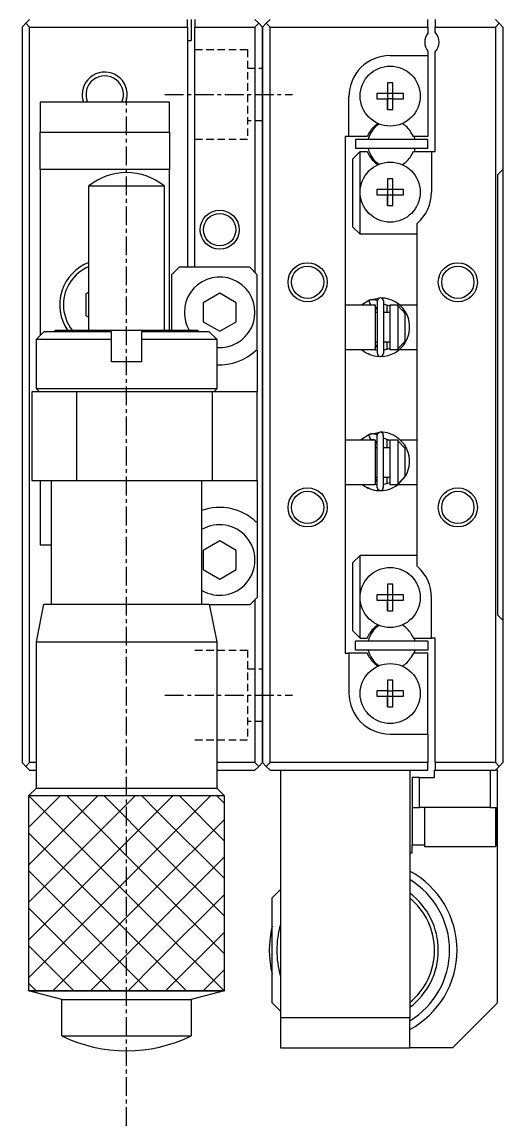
# Model space of a CAD drawing. Extents: x 10 to 347, y 10 to 222.
# Drawn here: x 315 to 347, y 83.8 to 157.3 of the extents above; entities that cross this region are included whole.
import ezdxf

# ---------------------------------------------------------------- set-up
doc = ezdxf.new("R2010")
doc.units = 0
doc.linetypes.add('CENTER', pattern=[2, 1.25, -0.25, 0.25, -0.25])
doc.linetypes.add('DASHED', pattern=[0.75, 0.5, -0.25])
doc.layers.get('0').update_dxf_attribs({"linetype": 'CONTINUOUS'})
doc.layers.add('CENTER', color=1, linetype='CENTER')

msp = doc.modelspace()

# ---------------------------------------------------------------- linework, layer by layer
at = {"color": 7, "linetype": 'CONTINUOUS'}
for p, q in [((315.454, 157.494), (315.204, 157.244)), ((325.954, 156.994), (325.954, 157.494)), ((326.204, 157.494), (326.204, 156.094)), ((326.454, 157.494), (326.454, 156.994)), ((330.704, 157.244), (330.454, 157.494)), ((331.454, 157.494), (331.204, 157.244)), ((341.954, 156.994), (341.954, 157.494)), ((342.454, 157.494), (342.454, 156.994)), ((346.704, 157.244), (346.454, 157.494)), ((314.954, 156.994), (315.204, 157.244)), ((314.954, 156.994), (314.954, 107.994)), ((315.204, 157.244), (315.454, 156.994)), ((315.454, 156.994), (325.954, 156.994)), ((315.454, 107.994), (315.454, 156.994)), ((325.954, 156.994), (325.954, 140.994)), ((326.454, 156.994), (330.454, 156.994)), ((326.454, 140.994), (326.454, 156.994)), ((330.454, 156.994), (330.704, 157.244)), ((330.454, 156.994), (330.454, 140.644)), ((330.954, 156.994), (330.704, 157.244)), ((330.954, 156.994), (331.204, 157.244)), ((330.954, 107.994), (330.954, 156.994)), ((330.954, 156.994), (330.954, 107.994)), ((331.204, 157.244), (331.454, 156.994)), ((331.454, 156.994), (341.954, 156.994)), ((331.454, 107.994), (331.454, 156.994)), ((341.954, 156.994), (341.954, 156.594)), ((342.454, 156.994), (346.454, 156.994)), ((342.454, 156.655), (342.454, 156.994)), ((346.454, 156.994), (346.704, 157.244)), ((346.454, 156.994), (346.454, 107.994)), ((346.704, 157.244), (346.954, 156.994)), ((346.954, 156.994), (346.954, 107.994)), ((325.954, 156.094), (326.204, 156.094)), ((341.954, 155.394), (341.954, 155.094)), ((342.454, 148.694), (342.454, 155.332)), ((339.454, 155.094), (341.954, 155.094)), ((341.954, 155.094), (341.954, 149.694)), ((339.274, 153.28), (339.274, 152.574)), ((339.634, 153.28), (339.274, 153.28)), ((339.274, 153.28), (339.274, 152.574)), ((339.634, 152.574), (339.634, 153.28)), ((336.704, 149.694), (336.704, 152.344)), ((338.568, 152.574), (338.568, 152.214)), ((339.274, 152.574), (338.568, 152.574)), ((338.568, 152.214), (339.274, 152.214)), ((339.284, 152.563), (339.274, 152.574)), ((339.284, 152.224), (339.274, 152.214)), ((339.274, 152.214), (339.274, 151.507)), ((339.274, 151.507), (339.274, 152.214)), ((339.624, 152.563), (339.284, 152.563)), ((339.284, 152.563), (339.284, 152.224)), ((339.284, 152.224), (339.624, 152.224)), ((339.624, 152.563), (339.634, 152.574)), ((339.624, 152.224), (339.624, 152.563)), ((339.624, 152.224), (339.634, 152.214)), ((340.34, 152.574), (339.634, 152.574)), ((339.634, 152.214), (340.34, 152.214)), ((339.634, 151.507), (339.634, 152.214)), ((340.34, 152.214), (340.34, 152.574)), ((324.754, 151.994), (316.154, 151.994)), ((316.154, 151.994), (316.154, 149.994)), ((324.754, 149.994), (324.754, 151.994)), ((339.274, 151.507), (339.634, 151.507)), ((316.154, 149.994), (324.754, 149.994)), ((316.154, 147.494), (316.154, 149.994)), ((324.754, 149.994), (324.754, 147.494)), ((336.454, 149.694), (336.454, 147.494)), ((336.704, 149.694), (336.454, 149.694)), ((337.91, 149.694), (336.704, 149.694)), ((337.154, 149.494), (337.154, 148.894)), ((341.954, 149.494), (337.154, 149.494)), ((338.079, 149.987), (337.91, 149.694)), ((340.998, 149.694), (340.829, 149.987)), ((341.954, 149.694), (340.998, 149.694)), ((341.954, 148.894), (341.954, 149.494)), ((337.454, 148.694), (336.954, 148.194)), ((341.954, 148.894), (337.154, 148.894)), ((337.454, 145.994), (337.454, 148.694)), ((337.454, 148.694), (337.91, 148.694)), ((337.91, 148.694), (338.079, 148.4)), ((340.829, 148.4), (340.998, 148.694)), ((340.998, 148.694), (342.204, 148.694)), ((342.204, 148.694), (342.454, 148.694)), ((342.204, 148.694), (342.204, 145.994)), ((336.954, 148.194), (336.954, 143.694)), ((324.754, 147.494), (316.154, 147.494)), ((316.154, 147.494), (316.154, 136.444)), ((324.754, 136.794), (324.754, 147.494)), ((336.454, 147.494), (336.454, 115.294)), ((346.954, 147.494), (346.604, 147.144)), ((346.604, 147.144), (346.604, 117.844)), ((319.404, 146.416), (324.404, 146.416)), ((319.404, 136.794), (319.404, 146.416)), ((324.404, 146.416), (324.404, 136.794)), ((339.274, 146.88), (339.274, 146.174)), ((339.634, 146.88), (339.274, 146.88)), ((339.274, 146.88), (339.274, 146.174)), ((339.634, 146.174), (339.634, 146.88)), ((337.454, 143.194), (337.454, 145.994)), ((338.568, 146.174), (338.568, 145.814)), ((339.274, 146.174), (338.568, 146.174)), ((338.568, 145.814), (339.274, 145.814)), ((339.284, 146.163), (339.274, 146.174)), ((339.284, 145.824), (339.274, 145.814)), ((339.274, 145.814), (339.274, 145.107)), ((339.274, 145.107), (339.274, 145.814)), ((339.624, 146.163), (339.284, 146.163)), ((339.284, 146.163), (339.284, 145.824)), ((339.284, 145.824), (339.624, 145.824)), ((339.624, 146.163), (339.634, 146.174)), ((339.624, 145.824), (339.624, 146.163)), ((339.624, 145.824), (339.634, 145.814)), ((340.34, 146.174), (339.634, 146.174)), ((339.634, 145.814), (340.34, 145.814)), ((339.634, 145.107), (339.634, 145.814)), ((340.34, 145.814), (340.34, 146.174)), ((339.274, 145.107), (339.634, 145.107)), ((336.954, 143.694), (337.454, 143.194)), ((341.254, 121.073), (341.254, 143.915)), ((341.254, 143.194), (337.454, 143.194)), ((324.904, 140.494), (325.404, 140.994)), ((324.904, 140.494), (324.904, 136.794)), ((330.104, 140.994), (325.404, 140.994)), ((330.104, 140.994), (330.604, 140.494)), ((330.604, 135.446), (330.604, 140.494)), ((319.404, 139.331), (319.204, 139.215)), ((319.204, 139.215), (319.204, 137.772)), ((328.104, 139.264), (327.004, 138.629)), ((329.204, 138.629), (328.104, 139.264)), ((327.004, 138.629), (327.004, 137.359)), ((329.204, 137.359), (329.204, 138.629)), ((336.454, 138.494), (338.454, 138.494)), ((337.548, 138.494), (338.035, 138.794)), ((338.026, 138.79), (338.13, 138.494)), ((338.032, 138.789), (338.031, 138.785)), ((338.031, 138.785), (338.031, 138.78)), ((338.031, 138.78), (338.032, 138.773)), ((338.033, 138.792), (338.032, 138.789)), ((338.032, 138.773), (338.033, 138.766)), ((338.033, 138.793), (338.774, 138.95)), ((338.034, 138.794), (338.033, 138.792)), ((338.033, 138.766), (338.035, 138.757)), ((338.036, 138.795), (338.034, 138.794)), ((338.035, 138.795), (338.065, 138.807)), ((338.035, 138.757), (338.037, 138.748)), ((338.037, 138.748), (338.04, 138.738)), ((338.04, 138.738), (338.043, 138.727)), ((338.043, 138.727), (338.047, 138.715)), ((338.047, 138.715), (338.051, 138.702)), ((338.051, 138.702), (338.055, 138.689)), ((338.055, 138.689), (338.06, 138.675)), ((338.06, 138.675), (338.065, 138.661)), ((338.065, 138.807), (338.098, 138.818)), ((338.065, 138.661), (338.071, 138.647)), ((338.071, 138.647), (338.076, 138.632)), ((338.076, 138.632), (338.082, 138.617)), ((338.082, 138.617), (338.089, 138.603)), ((338.089, 138.603), (338.095, 138.588)), ((338.095, 138.588), (338.102, 138.573)), ((338.098, 138.818), (338.131, 138.828)), ((338.102, 138.573), (338.108, 138.559)), ((338.108, 138.559), (338.115, 138.545)), ((338.115, 138.545), (338.121, 138.531)), ((338.121, 138.531), (338.128, 138.518)), ((338.128, 138.518), (338.134, 138.506)), ((338.131, 138.828), (338.165, 138.836)), ((338.134, 138.506), (338.141, 138.494)), ((338.165, 138.836), (338.199, 138.842)), ((338.199, 138.842), (338.233, 138.846)), ((338.233, 138.846), (338.267, 138.849)), ((338.267, 138.849), (338.302, 138.85)), ((338.302, 138.85), (338.336, 138.85)), ((338.336, 138.85), (338.371, 138.847)), ((338.371, 138.847), (338.405, 138.843)), ((338.405, 138.843), (338.439, 138.837)), ((338.439, 138.837), (338.473, 138.83)), ((338.454, 138.494), (338.454, 135.494)), ((338.602, 138.15), (338.454, 138.41)), ((338.473, 138.83), (338.506, 138.821)), ((338.506, 138.821), (338.539, 138.81)), ((338.539, 138.81), (338.571, 138.798)), ((338.571, 138.798), (338.602, 138.784)), ((338.602, 138.784), (338.604, 138.783)), ((338.602, 135.252), (338.602, 138.752)), ((339.002, 138.752), (339.002, 135.252)), ((339.454, 138.409), (339.002, 138.54)), ((339.254, 137.994), (339.254, 138.494)), ((339.454, 135.494), (339.454, 138.494)), ((339.454, 138.494), (339.954, 138.494)), ((339.954, 138.494), (339.954, 138.439)), ((339.954, 138.439), (339.954, 135.548)), ((340.454, 137.91), (339.954, 138.439)), ((340.054, 138.494), (340.055, 138.494)), ((340.056, 138.494), (341.254, 138.494)), ((319.204, 137.772), (319.404, 137.657)), ((338.454, 137.994), (338.602, 137.994)), ((339.002, 137.994), (339.454, 137.994)), ((340.454, 136.077), (340.454, 137.91)), ((317.154, 136.794), (326.654, 136.794)), ((317.154, 136.694), (317.154, 136.794)), ((326.654, 136.794), (326.654, 136.694)), ((327.004, 137.359), (328.104, 136.724)), ((328.104, 136.724), (329.204, 137.359)), ((315.904, 136.194), (316.404, 136.694)), ((315.904, 136.194), (320.904, 136.194)), ((315.904, 132.894), (315.904, 136.194)), ((320.904, 136.694), (316.404, 136.694)), ((320.904, 136.194), (320.904, 136.694)), ((320.904, 134.694), (320.904, 136.194)), ((327.404, 136.694), (322.904, 136.694)), ((322.904, 136.694), (322.904, 136.194)), ((322.904, 136.194), (327.904, 136.194)), ((322.904, 136.194), (322.904, 134.694)), ((327.404, 136.694), (327.904, 136.194)), ((327.904, 136.194), (327.904, 132.894)), ((339.954, 135.548), (340.454, 136.077)), ((330.535, 135.476), (330.604, 135.446)), ((330.604, 135.446), (330.604, 132.694)), ((338.454, 135.494), (336.454, 135.494)), ((338.441, 135.494), (338.454, 135.491)), ((338.602, 135.994), (338.454, 135.994)), ((338.454, 135.593), (338.602, 135.853)), ((338.454, 135.491), (338.602, 135.464)), ((339.454, 135.994), (339.002, 135.994)), ((339.002, 135.464), (339.454, 135.595)), ((339.254, 135.518), (339.254, 135.994)), ((339.954, 135.494), (339.454, 135.494)), ((339.954, 135.548), (339.954, 135.494)), ((340.035, 135.494), (340.035, 135.494)), ((341.254, 135.494), (340.036, 135.494)), ((340.036, 135.494), (340.036, 135.494)), ((322.904, 134.694), (320.904, 134.694)), ((338.035, 135.21), (337.982, 135.233)), ((338.035, 135.209), (338.036, 135.209)), ((338.078, 135.192), (338.035, 135.209)), ((338.036, 135.209), (338.036, 135.209)), ((338.082, 135.191), (338.078, 135.192)), ((338.084, 135.19), (338.082, 135.191)), ((338.087, 135.189), (338.084, 135.19)), ((338.089, 135.189), (338.087, 135.189)), ((338.09, 135.188), (338.089, 135.189)), ((338.092, 135.188), (338.09, 135.188)), ((338.093, 135.187), (338.092, 135.188)), ((338.094, 135.187), (338.093, 135.187)), ((338.78, 135.053), (338.679, 135.057)), ((315.604, 132.694), (315.604, 126.794)), ((318.604, 132.694), (315.604, 132.694)), ((321.904, 132.894), (315.904, 132.894)), ((316.104, 132.694), (315.904, 132.894)), ((318.604, 126.794), (318.604, 132.694)), ((327.604, 132.694), (318.604, 132.694)), ((327.904, 132.894), (321.904, 132.894)), ((327.604, 132.694), (327.604, 126.794)), ((330.604, 132.694), (327.604, 132.694)), ((327.904, 132.894), (327.704, 132.694)), ((330.604, 126.794), (330.604, 132.694)), ((336.454, 129.494), (338.454, 129.494)), ((337.471, 129.494), (338.024, 129.852)), ((338.015, 129.848), (338.155, 129.494)), ((338.022, 129.851), (338.021, 129.848)), ((338.021, 129.848), (338.021, 129.844)), ((338.021, 129.844), (338.021, 129.839)), ((338.021, 129.839), (338.021, 129.833)), ((338.021, 129.833), (338.022, 129.825)), ((338.022, 129.851), (338.764, 130.008)), ((338.023, 129.852), (338.022, 129.851)), ((338.022, 129.825), (338.024, 129.817)), ((338.025, 129.853), (338.023, 129.852)), ((338.024, 129.853), (338.054, 129.865)), ((338.024, 129.817), (338.026, 129.808)), ((338.026, 129.808), (338.028, 129.799)), ((338.028, 129.799), (338.031, 129.788)), ((338.031, 129.788), (338.035, 129.777)), ((338.035, 129.777), (338.038, 129.765)), ((338.038, 129.765), (338.043, 129.752)), ((338.043, 129.752), (338.047, 129.739)), ((338.047, 129.739), (338.052, 129.725)), ((338.052, 129.725), (338.057, 129.712)), ((338.054, 129.865), (338.087, 129.876)), ((338.057, 129.712), (338.063, 129.697)), ((338.063, 129.697), (338.069, 129.683)), ((338.069, 129.683), (338.075, 129.669)), ((338.075, 129.669), (338.081, 129.654)), ((338.081, 129.654), (338.087, 129.64)), ((338.087, 129.876), (338.12, 129.886)), ((338.087, 129.64), (338.093, 129.626)), ((338.093, 129.626), (338.1, 129.612)), ((338.1, 129.612), (338.106, 129.598)), ((338.106, 129.598), (338.113, 129.585)), ((338.113, 129.585), (338.119, 129.573)), ((338.119, 129.573), (338.125, 129.561)), ((338.12, 129.886), (338.154, 129.894)), ((338.125, 129.561), (338.131, 129.549)), ((338.131, 129.549), (338.137, 129.539)), ((338.137, 129.539), (338.143, 129.529)), ((338.143, 129.529), (338.148, 129.52)), ((338.148, 129.52), (338.154, 129.512)), ((338.154, 129.894), (338.188, 129.9)), ((338.154, 129.512), (338.159, 129.505)), ((338.159, 129.505), (338.163, 129.499)), ((338.163, 129.499), (338.167, 129.494)), ((338.188, 129.9), (338.222, 129.904)), ((338.386, 129.494), (338.205, 129.494)), ((338.222, 129.904), (338.256, 129.907)), ((338.256, 129.907), (338.291, 129.908)), ((338.291, 129.908), (338.325, 129.908)), ((338.325, 129.908), (338.36, 129.905)), ((338.36, 129.905), (338.394, 129.901)), ((338.394, 129.901), (338.428, 129.895)), ((338.428, 129.895), (338.462, 129.888)), ((338.454, 129.494), (338.454, 126.494)), ((338.591, 129.208), (338.454, 129.461)), ((338.462, 129.888), (338.495, 129.879)), ((338.495, 129.879), (338.528, 129.868)), ((338.528, 129.868), (338.56, 129.856)), ((338.56, 129.856), (338.592, 129.842)), ((338.591, 126.31), (338.591, 129.81)), ((338.592, 129.842), (338.593, 129.841)), ((338.991, 129.81), (338.991, 126.31)), ((339.454, 129.462), (338.991, 129.598)), ((339.254, 128.994), (339.254, 129.494)), ((339.254, 129.494), (339.38, 129.494)), ((339.454, 126.494), (339.454, 129.494)), ((339.454, 129.494), (339.954, 129.494)), ((339.954, 129.494), (339.954, 129.439)), ((339.954, 129.439), (339.954, 126.548)), ((340.454, 128.91), (339.954, 129.439)), ((340.11, 129.494), (340.11, 129.494)), ((340.11, 129.494), (340.11, 129.494)), ((340.111, 129.494), (341.254, 129.494)), ((338.454, 128.994), (338.591, 128.994)), ((338.991, 128.994), (339.454, 128.994)), ((340.454, 127.077), (340.454, 128.91)), ((315.604, 126.794), (318.604, 126.794)), ((316.154, 126.794), (316.154, 122.494)), ((316.904, 118.544), (316.904, 126.794)), ((318.604, 126.794), (327.604, 126.794)), ((326.904, 126.794), (326.904, 118.544)), ((327.604, 126.794), (330.604, 126.794)), ((330.604, 126.794), (330.604, 124.041)), ((338.454, 126.494), (336.454, 126.494)), ((338.591, 126.994), (338.454, 126.994)), ((338.454, 126.658), (338.591, 126.911)), ((338.454, 126.546), (338.591, 126.522)), ((339.454, 126.994), (338.991, 126.994)), ((338.991, 126.522), (339.454, 126.658)), ((339.254, 126.58), (339.254, 126.994)), ((339.954, 126.494), (339.454, 126.494)), ((340.47, 127.07), (339.95, 126.493)), ((339.954, 126.548), (340.454, 127.077)), ((339.954, 126.548), (339.954, 126.494)), ((341.254, 126.494), (339.954, 126.494)), ((338.024, 126.268), (337.971, 126.292)), ((338.024, 126.267), (338.025, 126.267)), ((338.068, 126.25), (338.024, 126.267)), ((338.025, 126.267), (338.026, 126.267)), ((338.071, 126.249), (338.068, 126.25)), ((338.073, 126.248), (338.071, 126.249)), ((338.076, 126.247), (338.073, 126.248)), ((338.078, 126.247), (338.076, 126.247)), ((338.08, 126.246), (338.078, 126.247)), ((338.081, 126.246), (338.08, 126.246)), ((338.082, 126.245), (338.081, 126.246)), ((338.083, 126.245), (338.082, 126.245)), ((338.769, 126.111), (338.668, 126.115)), ((330.604, 124.041), (330.535, 124.012)), ((330.604, 124.041), (330.604, 118.994)), ((316.154, 122.494), (316.904, 122.494)), ((328.104, 122.764), (327.004, 122.129)), ((327.004, 122.129), (327.004, 120.859)), ((329.204, 122.129), (328.104, 122.764)), ((329.204, 120.859), (329.204, 122.129)), ((337.454, 121.794), (336.954, 121.294)), ((341.254, 121.794), (337.454, 121.794)), ((337.454, 118.994), (337.454, 121.794)), ((327.004, 120.859), (328.104, 120.224)), ((328.104, 120.224), (329.204, 120.859)), ((336.954, 121.294), (336.954, 116.794)), ((339.274, 119.88), (339.274, 119.174)), ((339.634, 119.88), (339.274, 119.88)), ((339.274, 119.88), (339.274, 119.174)), ((339.634, 119.174), (339.634, 119.88)), ((338.568, 119.174), (338.568, 118.814)), ((339.274, 119.174), (338.568, 119.174)), ((339.284, 119.163), (339.274, 119.174)), ((339.624, 119.163), (339.284, 119.163)), ((339.284, 119.163), (339.284, 118.824)), ((339.624, 119.163), (339.634, 119.174)), ((339.624, 118.824), (339.624, 119.163)), ((340.34, 119.174), (339.634, 119.174)), ((340.34, 118.814), (340.34, 119.174)), ((315.904, 116.044), (316.404, 118.544)), ((316.404, 118.544), (327.404, 118.544)), ((327.404, 118.544), (327.904, 116.044)), ((330.104, 118.494), (327.414, 118.494)), ((330.604, 118.994), (330.104, 118.494)), ((330.454, 118.844), (330.454, 107.994)), ((337.454, 116.294), (337.454, 118.994)), ((338.568, 118.814), (339.274, 118.814)), ((339.284, 118.824), (339.274, 118.814)), ((339.274, 118.814), (339.274, 118.107)), ((339.274, 118.107), (339.274, 118.814)), ((339.284, 118.824), (339.624, 118.824)), ((339.624, 118.824), (339.634, 118.814)), ((339.634, 118.814), (340.34, 118.814)), ((339.634, 118.107), (339.634, 118.814)), ((342.204, 116.294), (342.204, 118.994)), ((339.274, 118.107), (339.634, 118.107)), ((346.604, 117.844), (346.954, 117.494)), ((336.954, 116.794), (337.454, 116.294)), ((337.454, 116.294), (337.91, 116.294)), ((337.91, 116.294), (338.079, 116.587)), ((340.829, 116.587), (340.998, 116.294)), ((340.998, 116.294), (342.204, 116.294)), ((342.454, 116.294), (342.204, 116.294)), ((342.454, 107.994), (342.454, 116.294)), ((315.904, 116.044), (327.904, 116.044)), ((315.904, 106.294), (315.904, 116.044)), ((327.904, 116.044), (327.904, 106.294)), ((341.954, 116.094), (337.154, 116.094)), ((337.154, 115.494), (337.154, 116.094)), ((341.954, 115.494), (337.154, 115.494)), ((341.954, 116.094), (341.954, 115.494)), ((336.454, 115.294), (336.704, 115.294)), ((336.704, 115.294), (336.704, 112.644)), ((337.91, 115.294), (336.704, 115.294)), ((338.079, 115), (337.91, 115.294)), ((340.998, 115.294), (340.829, 115)), ((341.954, 115.294), (340.998, 115.294)), ((341.954, 109.894), (341.954, 115.294)), ((339.274, 113.48), (339.274, 112.774)), ((339.634, 113.48), (339.274, 113.48)), ((339.274, 113.48), (339.274, 112.774)), ((339.634, 112.774), (339.634, 113.48)), ((338.568, 112.774), (338.568, 112.414)), ((339.274, 112.774), (338.568, 112.774)), ((339.284, 112.763), (339.274, 112.774)), ((339.624, 112.763), (339.284, 112.763)), ((339.284, 112.763), (339.284, 112.424)), ((339.624, 112.763), (339.634, 112.774)), ((339.624, 112.424), (339.624, 112.763)), ((340.34, 112.774), (339.634, 112.774)), ((340.34, 112.414), (340.34, 112.774)), ((338.568, 112.414), (339.274, 112.414)), ((339.284, 112.424), (339.274, 112.414)), ((339.274, 112.414), (339.274, 111.707)), ((339.274, 111.707), (339.274, 112.414)), ((339.284, 112.424), (339.624, 112.424)), ((339.624, 112.424), (339.634, 112.414)), ((339.634, 112.414), (340.34, 112.414)), ((339.634, 111.707), (339.634, 112.414)), ((339.274, 111.707), (339.634, 111.707)), ((339.454, 109.894), (341.954, 109.894)), ((341.954, 109.894), (341.954, 107.994)), ((315.204, 107.744), (314.954, 107.994)), ((315.454, 107.994), (315.204, 107.744)), ((315.204, 107.744), (315.454, 107.494)), ((315.904, 107.994), (315.454, 107.994)), ((315.454, 107.494), (315.904, 107.494)), ((330.454, 107.994), (327.904, 107.994)), ((327.904, 107.494), (330.454, 107.494)), ((330.704, 107.744), (330.454, 107.994)), ((330.454, 107.494), (330.704, 107.744)), ((330.704, 107.744), (330.954, 107.994)), ((330.954, 107.994), (331.204, 107.744)), ((331.454, 107.994), (331.204, 107.744)), ((331.204, 107.744), (331.454, 107.494)), ((341.954, 107.994), (331.454, 107.994)), ((331.454, 107.494), (341.954, 107.494)), ((332.154, 107.494), (332.154, 90.994)), ((340.754, 107.494), (340.754, 90.994)), ((341.954, 107.494), (341.954, 107.994)), ((342.404, 107.494), (342.454, 107.494)), ((342.404, 106.994), (342.404, 107.494)), ((346.454, 107.994), (342.454, 107.994)), ((342.454, 107.994), (342.454, 107.494)), ((342.454, 107.494), (346.454, 107.494)), ((346.104, 107.494), (346.104, 104.994)), ((346.704, 107.744), (346.454, 107.994)), ((346.454, 107.494), (346.704, 107.744)), ((346.604, 107.494), (346.454, 107.494)), ((346.604, 104.994), (346.604, 107.494)), ((346.954, 107.994), (346.704, 107.744)), ((341.404, 106.994), (340.904, 106.994)), ((340.904, 106.994), (340.904, 104.994)), ((341.404, 106.994), (342.404, 106.994)), ((341.404, 104.994), (341.404, 106.994)), ((315.404, 105.794), (315.904, 106.294)), ((315.904, 106.294), (327.904, 106.294)), ((327.904, 106.294), (328.404, 105.794)), ((315.404, 105.794), (328.404, 105.794)), ((315.404, 92.794), (315.404, 105.794)), ((315.404, 92.794), (315.404, 105.794)), ((315.404, 105.794), (328.404, 105.794)), ((328.404, 105.794), (328.404, 92.794)), ((328.404, 105.794), (328.404, 92.794)), ((340.904, 104.994), (341.404, 104.994)), ((340.904, 104.994), (340.904, 102.494)), ((340.944, 102.494), (340.944, 104.994)), ((346.104, 104.994), (341.404, 104.994)), ((341.754, 102.394), (341.754, 104.994)), ((346.104, 104.994), (346.604, 104.994)), ((346.454, 104.994), (346.454, 102.394)), ((346.535, 104.994), (346.535, 102.494)), ((346.604, 102.494), (346.604, 104.994)), ((340.904, 102.494), (340.944, 102.494)), ((340.904, 101.994), (340.904, 102.494)), ((341.754, 102.494), (340.944, 102.494)), ((346.454, 102.394), (341.754, 102.394)), ((346.535, 102.494), (346.454, 102.494)), ((346.535, 102.494), (346.604, 102.494)), ((346.604, 91.994), (346.604, 102.494)), ((340.754, 101.994), (340.904, 101.994)), ((331.604, 98.994), (332.154, 99.544)), ((331.604, 91.994), (331.604, 98.994)), ((315.404, 92.794), (328.404, 92.794)), ((317.604, 92.204), (315.404, 92.794)), ((328.404, 92.794), (315.404, 92.794)), ((328.404, 92.794), (326.204, 92.204)), ((317.604, 92.204), (326.204, 92.204)), ((317.604, 89.794), (317.604, 92.204)), ((326.204, 92.204), (326.204, 89.794)), ((332.154, 91.444), (331.604, 91.994)), ((346.604, 91.994), (343.604, 88.994)), ((340.754, 90.994), (332.154, 90.994)), ((332.154, 90.994), (332.154, 88.994)), ((340.754, 88.994), (340.754, 90.994)), ((317.604, 89.794), (326.204, 89.794)), ((332.154, 88.994), (340.754, 88.994)), ((343.604, 88.994), (340.754, 88.994))]:
    msp.add_line(p, q, dxfattribs=at)
at = {"color": 3, "linetype": 'DASHED'}
for p, q in [((326.454, 155.494), (329.954, 155.494)), ((329.954, 155.494), (329.954, 149.494)), ((329.954, 154.244), (330.954, 154.244)), ((330.954, 150.744), (329.954, 150.744)), ((329.954, 149.494), (326.454, 149.494)), ((326.454, 115.494), (329.954, 115.494)), ((329.954, 115.494), (329.954, 109.494)), ((329.954, 114.244), (330.954, 114.244)), ((330.954, 110.744), (329.954, 110.744)), ((329.954, 109.494), (326.454, 109.494))]:
    msp.add_line(p, q, dxfattribs=at)
at = {"color": 3, "linetype": 'CONTINUOUS'}
for p, q in [((317.509, 105.794), (315.404, 103.689)), ((320.009, 105.794), (315.404, 101.189)), ((322.509, 105.794), (315.404, 98.689)), ((315.404, 105.789), (323.954, 97.239)), ((317.899, 105.794), (323.954, 99.739)), ((320.399, 105.794), (323.954, 102.239)), ((322.899, 105.794), (323.954, 104.739)), ((325.009, 105.794), (323.954, 104.739)), ((327.509, 105.794), (323.954, 102.239)), ((325.399, 105.794), (328.404, 102.789)), ((327.899, 105.794), (328.404, 105.289)), ((323.954, 104.739), (315.404, 96.189)), ((323.954, 104.739), (328.404, 100.289)), ((328.404, 104.189), (323.954, 99.739)), ((315.404, 103.289), (323.954, 94.739)), ((323.954, 102.239), (315.404, 93.689)), ((323.954, 102.239), (328.404, 97.789)), ((328.404, 101.689), (323.954, 97.239)), ((315.404, 100.789), (323.399, 92.794)), ((323.954, 99.739), (317.009, 92.794)), ((323.954, 99.739), (328.404, 95.289)), ((328.404, 99.189), (323.954, 94.739)), ((315.404, 98.289), (320.899, 92.794)), ((323.954, 97.239), (319.509, 92.794)), ((323.954, 97.239), (328.399, 92.794)), ((328.404, 96.689), (324.509, 92.794)), ((315.404, 95.789), (318.399, 92.794)), ((323.954, 94.739), (322.009, 92.794)), ((323.954, 94.739), (325.899, 92.794)), ((328.404, 94.189), (327.009, 92.794)), ((315.404, 93.289), (315.899, 92.794))]:
    msp.add_line(p, q, dxfattribs=at)
at = {"color": 7, "linetype": 'CONTINUOUS'}
for centre, radius in [((339.454, 152.394), 2), ((339.454, 145.994), 2), ((328.104, 143.494), 1.075), ((333.954, 139.994), 1.075), ((343.954, 139.994), 1.075), ((333.954, 124.994), 1.075), ((343.954, 124.994), 1.075), ((339.454, 118.994), 2), ((339.454, 112.594), 2)]:
    msp.add_circle(centre, radius, dxfattribs=at)
at = {"color": 3, "linetype": 'CONTINUOUS'}
for centre in [(328.104, 143.494), (333.954, 139.994), (343.954, 139.994), (333.954, 124.994), (343.954, 124.994)]:
    msp.add_circle(centre, 1.3, dxfattribs=at)
at = {"color": 7, "linetype": 'CONTINUOUS'}
for centre, radius, start, end in [((341.704, 155.994), 1, 318.59038, 41.40962), ((342.754, 155.994), 1, 143.1301, 216.8699), ((339.454, 152.344), 2.75, 90, 180), ((320.454, 152.494), 1.25, 336.42182, 203.57818), ((339.554, 149.194), 1.587, 122.15934, 169.10691), ((339.454, 149.194), 1.587, 135, 150), ((339.569, 149.079), 1.75, 121.8865, 135.00441), ((339.339, 149.079), 1.75, 44.99559, 58.1135), ((339.454, 149.194), 1.587, 30, 45), ((339.554, 149.194), 1.587, 10.89309, 18.35848), ((339.554, 149.194), 1.587, 190.89302, 237.84058), ((339.554, 149.194), 1.587, 341.6416, 349.10698), ((339.454, 149.194), 1.587, 210, 225), ((339.569, 149.309), 1.75, 224.99559, 238.1135), ((339.339, 149.309), 1.75, 301.8865, 315.00441), ((339.454, 149.194), 1.587, 315, 330), ((321.904, 143.294), 4, 51.31781, 128.68219), ((339.454, 145.994), 2.75, 310.88519, 0), ((320.454, 138.494), 3, 110.48723, 214.51811), ((320.454, 138.494), 2.75, 112.44626, 180), ((328.104, 137.994), 2.35, 265.11786, 180), ((320.454, 138.494), 2.75, 180, 218.18348), ((338.802, 138.752), 0.2, 0, 180), ((338.8, 136.995), 1.956, 54.23519, 89.24197), ((338.792, 136.994), 1.961, 24.70389, 54.07075), ((328.104, 137.994), 2.35, 180, 210.70636), ((338.802, 137.002), 1.949, 270.81732, 24.60788), ((328.104, 137.994), 3.5, 266.72417, 313.98901), ((338.805, 137.009), 1.956, 230.77385, 266.31886), ((338.802, 135.252), 0.2, 180, 0), ((338.791, 129.81), 0.2, 0, 180), ((338.789, 128.053), 1.956, 54.23515, 89.24193), ((338.781, 128.052), 1.961, 24.70393, 54.07078), ((338.791, 128.06), 1.949, 329.48496, 24.60464), ((338.794, 128.069), 1.958, 233.56069, 266.30923), ((338.79, 128.061), 1.95, 270.83739, 306.49105), ((338.791, 126.31), 0.2, 180, 0), ((328.104, 121.494), 3.5, 46.01099, 110.05104), ((328.104, 121.494), 2.35, 239.29364, 120.70636), ((339.454, 118.994), 2.75, 0, 49.11481), ((339.554, 115.794), 1.587, 122.15942, 169.10698), ((339.454, 115.794), 1.587, 135, 150), ((339.569, 115.679), 1.75, 121.8865, 135.00441), ((339.339, 115.679), 1.75, 44.99559, 58.1135), ((339.454, 115.794), 1.587, 30, 45), ((339.554, 115.794), 1.587, 10.89302, 18.3584), ((339.554, 115.794), 1.587, 190.89309, 237.84066), ((339.554, 115.794), 1.587, 341.64153, 349.10691), ((339.454, 115.794), 1.587, 210, 225), ((339.454, 115.794), 1.587, 315, 330), ((339.569, 115.909), 1.75, 224.99559, 238.1135), ((339.339, 115.909), 1.75, 301.8865, 315.00441), ((339.454, 112.644), 2.75, 180, 270), ((337.904, 95.494), 6, 298.35935, 61.64065), ((337.904, 95.494), 5.5, 301.21037, 58.78963), ((337.904, 95.494), 4.75, 306.8699, 53.1301), ((337.904, 95.494), 6.5, 165.75, 194.25), ((337.904, 95.494), 6, 163.40216, 196.59784), ((321.904, 98.539), 9.745, 243.81621, 296.18379)]:
    msp.add_arc(centre, radius, start, end, dxfattribs=at)
at = {"color": 3, "linetype": 'CONTINUOUS'}
for centre, radius, start, end in [((320.454, 152.494), 1.5, 340.52878, 180), ((320.454, 152.494), 1.5, 180, 199.47122), ((337.904, 95.494), 4.75, 306.8699, 53.1301), ((337.904, 95.494), 4.5, 309.29648, 50.70352)]:
    msp.add_arc(centre, radius, start, end, dxfattribs=at)
at = {"layer": 'CENTER', "color": 1, "linetype": 'CENTER'}
for p, q in [((321.904, 83.794), (321.904, 152.294)), ((324.454, 152.494), (332.954, 152.494)), ((324.454, 112.494), (332.954, 112.494))]:
    msp.add_line(p, q, dxfattribs=at)

doc.saveas('drawing.dxf')
